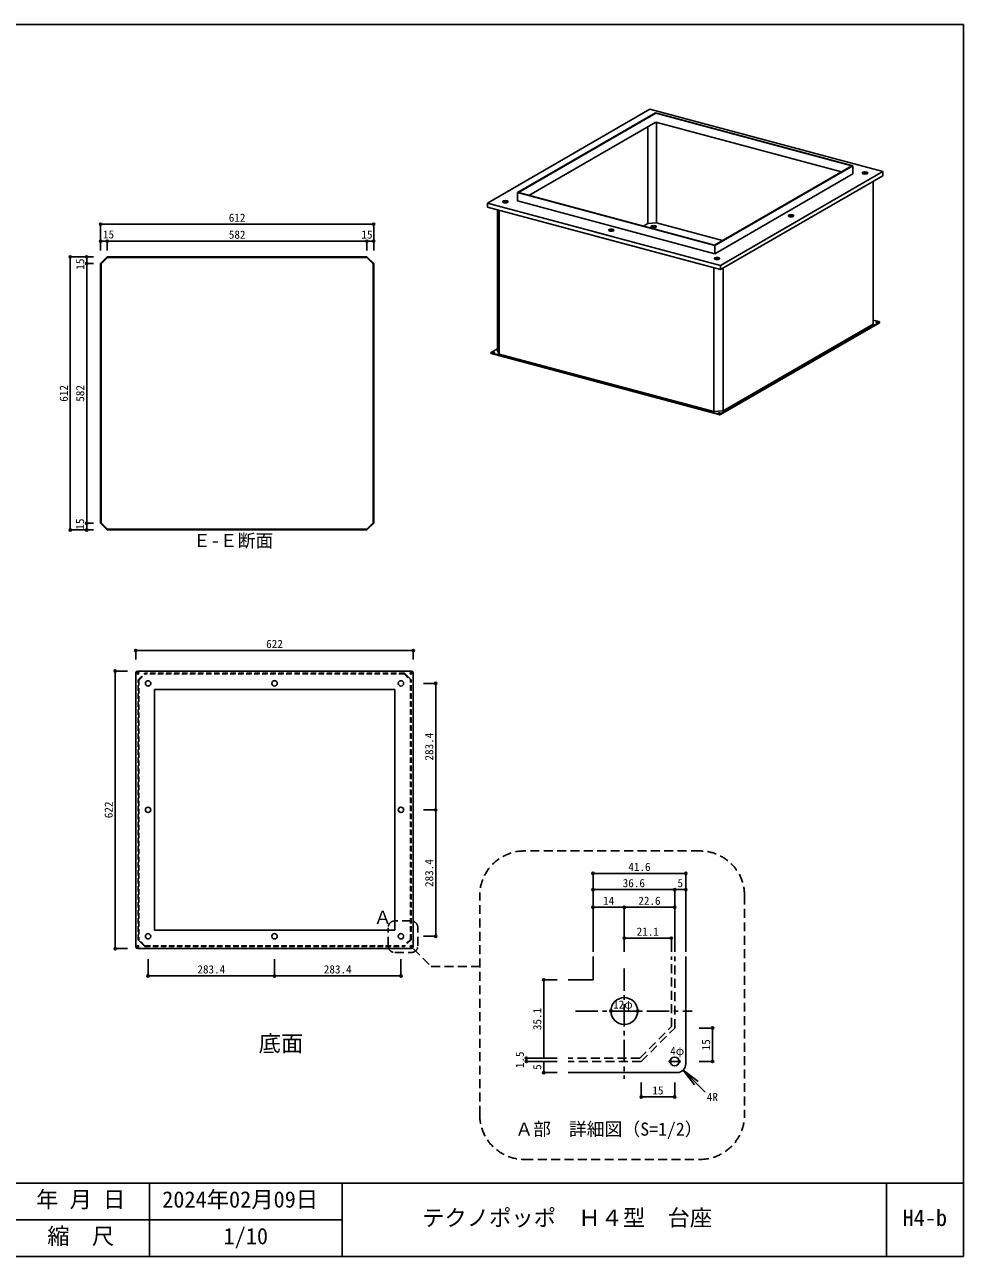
# Model space of a CAD drawing. Units: millimetres at full size, sheet at 1:10, with parts at other scales. Extents: x -10475 to 9199, y -10092 to 10143.
# Drawn here: x -8579 to -6475, y -5880 to -3120 of the extents above; entities that cross this region are included whole.
import ezdxf
from ezdxf.enums import TextEntityAlignment as Align

# ---------------------------------------------------------------- set-up
doc = ezdxf.new("R2010")
doc.units = ezdxf.units.MM
doc.header["$LTSCALE"] = 10
doc.header["$PDMODE"] = 32
doc.header["$PDSIZE"] = 5
for name, pattern in [('CHAIN1', [8, 5, -1, 1, -1]), ('DASHED1', [1.8, 1.2, -0.6]), ('DASHED2', [3, 2, -1])]:
    doc.linetypes.add(name, pattern=pattern)
for name, color, linetype in [('0-0_FRP', 7, 'Continuous'), ('0-1_SUS', 7, 'Continuous'), ('0-9_SUS寸法', 3, 'Continuous'), ('0-F_図面枠', 7, 'Continuous'), ('E-0_FRP', 4, 'Continuous'), ('E-9_SUS寸法', 3, 'Continuous')]:
    doc.layers.add(name, color=color, linetype=linetype)
doc.styles.add('ＭＳ ゴシック', font='')
doc.styles.get('ＭＳ ゴシック').set_extended_font_data('MS Gothic')

msp = doc.modelspace()

# ---------------------------------------------------------------- linework, layer by layer
at = {"layer": '0-0_FRP'}
for p, q in [((-6677.65, -3791.35), (-6677.65, -3471.48)), ((-7519.55, -3849.88), (-7519.55, -3534.93)), ((-7515.6, -3858.08), (-7515.6, -3535.99)), ((-7034.61, -3895.02), (-7034.61, -3664.87)), ((-7013.77, -3893.46), (-7013.77, -3665.54)), ((-7019.49, -3992.2), (-6663.3, -3786.56)), ((-7019.49, -3993.58), (-6663.38, -3787.98)), ((-7013.77, -3985.41), (-6677.65, -3791.35)), ((-6663.88, -3785.52), (-6677.65, -3781.83)), ((-6663.04, -3786.16), (-6663.04, -3787.54)), ((-7534.17, -3855.07), (-7534.17, -3856.45)), ((-7533.82, -3854.62), (-7519.55, -3846.39)), ((-7022.96, -3992.46), (-7533.29, -3855.72)), ((-7022.96, -3993.84), (-7533.29, -3857.1)), ((-7519.55, -3849.88), (-7515.6, -3858.08)), ((-7034.61, -3986.96), (-7515.6, -3858.08)), ((-7034.61, -3986.96), (-7034.61, -3895.02)), ((-7013.77, -3985.41), (-7013.77, -3893.46)), ((-7034.61, -3986.96), (-7013.77, -3985.41))]:
    msp.add_line(p, q, dxfattribs=at)
for centre in [(-6669.2, -3786.47), (-7527.85, -3854.8), (-7022.21, -3990.28)]:
    msp.add_ellipse(centre, major_axis=(-2, 0), ratio=0.39332, dxfattribs=at)
for centre, major_axis, start_param, end_param in [((-6669.2, -3787.85), (-2, 0), 4.210298, 5.21448), ((-6665.04, -3786.16), (-2, 0), 4.0961019, 4.114358), ((-6665.04, -3786.16), (-2, 0), 2.5435617, 4.0961019), ((-6665.04, -3787.54), (-2, 0), 2.5435617, 3.1415927), ((-7532.17, -3855.07), (-2, 0), 5.6851544, 7.2559507), ((-7532.17, -3856.45), (-2, 0), 0, 0.9727654), ((-7527.85, -3856.18), (-2, 0), 4.210298, 5.21448), ((-7022.21, -3991.66), (-2, 0), 4.210298, 5.21448), ((-7021.56, -3991.65), (2.5, 0), 4.114358, 5.6851544), ((-7021.56, -3993.03), (2.5, 0), 4.114358, 5.6851544)]:
    msp.add_ellipse(centre, major_axis=major_axis, ratio=0.39332, start_param=start_param, end_param=end_param, dxfattribs=at)
at = {"layer": '0-1_SUS'}
for p, q in [((-7541.89, -3519.75), (-7177.62, -3309.44)), ((-7177.62, -3309.44), (-6655.31, -3449.39)), ((-7164.85, -3317.56), (-7474.51, -3496.34)), ((-7472.42, -3496.18), (-7164.45, -3318.38)), ((-7164.45, -3338.14), (-7449.04, -3502.45)), ((-6722.7, -3436.03), (-7164.85, -3317.56)), ((-7164.45, -3318.38), (-6724.78, -3436.18)), ((-6748.17, -3449.69), (-7164.45, -3338.14)), ((-7162.92, -3564.33), (-7162.92, -3338.55)), ((-7182.54, -3565.79), (-7182.54, -3348.59)), ((-6724.78, -3436.18), (-7032.75, -3613.99)), ((-7032.36, -3614.81), (-6722.7, -3436.03)), ((-7019.58, -3659.7), (-6655.31, -3449.39)), ((-6722.7, -3436.03), (-6722.7, -3454.42)), ((-6655.31, -3449.39), (-6655.31, -3458.59)), ((-7032.36, -3633.2), (-6722.7, -3454.42)), ((-7019.58, -3668.9), (-6655.31, -3458.59)), ((-7474.51, -3496.34), (-7474.51, -3514.73)), ((-7474.51, -3496.34), (-7032.36, -3614.81)), ((-7032.75, -3613.99), (-7472.42, -3496.18)), ((-7541.89, -3519.75), (-7541.89, -3528.95)), ((-7259.25, -3595.49), (-7541.89, -3519.75)), ((-7541.89, -3528.95), (-7019.58, -3668.9)), ((-7474.51, -3514.73), (-7032.36, -3633.2)), ((-7019.58, -3659.7), (-7302.22, -3583.97)), ((-7234.84, -3560.56), (-7032.36, -3614.81)), ((-7182.54, -3565.79), (-7192.08, -3571.3)), ((-7182.54, -3565.79), (-7162.92, -3564.33)), ((-7015.27, -3603.9), (-7162.92, -3564.33)), ((-7302.22, -3593.16), (-7019.58, -3668.9)), ((-7032.36, -3614.81), (-7032.36, -3633.2)), ((-8408.86, -3655.16), (-8393.86, -3640.16)), ((-8408.86, -3655.16), (-8393.86, -3640.16)), ((-8407.36, -3655.78), (-8393.24, -3641.66)), ((-7811.86, -3640.16), (-8393.86, -3640.16)), ((-7812.48, -3641.66), (-8393.24, -3641.66)), ((-7812.48, -3641.66), (-7798.36, -3655.78)), ((-7811.86, -3640.16), (-7796.86, -3655.16)), ((-7811.86, -3640.16), (-7796.86, -3655.16)), ((-8408.86, -4237.16), (-8408.86, -3655.16)), ((-8407.36, -3655.78), (-8407.36, -4236.53)), ((-7798.36, -4236.53), (-7798.36, -3655.78)), ((-7796.86, -4237.16), (-7796.86, -3655.16)), ((-7019.58, -3659.7), (-7019.58, -3668.9)), ((-8393.86, -4252.16), (-8408.86, -4237.16)), ((-8393.24, -4250.66), (-8407.36, -4236.53)), ((-7798.36, -4236.53), (-7812.48, -4250.66)), ((-7796.86, -4237.16), (-7811.86, -4252.16)), ((-7796.86, -4237.16), (-7811.86, -4252.16)), ((-8393.86, -4252.16), (-7811.86, -4252.16)), ((-8393.24, -4250.66), (-7812.48, -4250.66)), ((-8330.07, -4572.39), (-8330.07, -5186.39)), ((-7712.07, -4568.39), (-8326.07, -4568.39)), ((-7708.07, -5186.39), (-7708.07, -4572.39)), ((-8288.47, -4609.99), (-7749.67, -4609.99)), ((-7749.67, -4609.99), (-7749.67, -5148.79)), ((-8326.07, -5190.39), (-7712.07, -5190.39))]:
    msp.add_line(p, q, dxfattribs=at)
at = {"layer": '0-1_SUS', "linetype": 'DASHED1'}
for p, q in [((-8325.07, -4588.39), (-8310.07, -4573.39)), ((-8325.07, -4588.39), (-8310.07, -4573.39)), ((-8323.57, -4589.01), (-8309.45, -4574.89)), ((-7728.07, -4573.39), (-8310.07, -4573.39)), ((-7728.69, -4574.89), (-8309.45, -4574.89)), ((-7728.69, -4574.89), (-7714.57, -4589.01)), ((-7728.07, -4573.39), (-7713.07, -4588.39)), ((-8325.07, -5170.39), (-8325.07, -4588.39)), ((-8323.57, -4589.01), (-8323.57, -5169.77)), ((-7714.57, -5169.77), (-7714.57, -4589.01)), ((-7713.07, -5170.39), (-7713.07, -4588.39)), ((-8310.07, -5185.39), (-8325.07, -5170.39)), ((-8309.45, -5183.89), (-8323.57, -5169.77)), ((-8310.07, -5185.39), (-7728.07, -5185.39)), ((-8309.45, -5183.89), (-7728.69, -5183.89)), ((-7714.57, -5169.77), (-7728.69, -5183.89)), ((-7713.07, -5170.39), (-7728.07, -5185.39)), ((-7713.07, -5170.39), (-7728.07, -5185.39))]:
    msp.add_line(p, q, dxfattribs=at)
at = {"layer": '0-1_SUS', "linetype": 'DASHED2'}
for p, q in [((-7728.07, -4573.39), (-7713.07, -4588.39)), ((-8310.07, -5185.39), (-8325.07, -5170.39))]:
    msp.add_line(p, q, dxfattribs=at)
at = {"layer": '0-1_SUS'}
msp.add_lwpolyline([(-8288.47, -4609.99), (-8288.47, -5148.79), (-7749.67, -5148.79)], dxfattribs=at)
for centre, radius in [((-8325.07, -4573.39), 2), ((-7713.07, -4573.39), 2), ((-8302.47, -4595.99), 6), ((-8019.07, -4595.99), 6), ((-7735.67, -4595.99), 6), ((-7735.67, -4595.99), 6), ((-8302.47, -4879.39), 6), ((-7735.67, -4879.39), 6), ((-8302.47, -5162.79), 6), ((-8302.47, -5162.79), 6), ((-8019.07, -5162.79), 6), ((-7735.67, -5162.79), 6), ((-8325.07, -5185.39), 2), ((-7713.07, -5185.39), 2)]:
    msp.add_circle(centre, radius, dxfattribs=at)
at = {"layer": '0-1_SUS', "linetype": 'DASHED1'}
for centre in [(-8302.47, -4595.99), (-7735.67, -5162.79)]:
    msp.add_circle(centre, 6, dxfattribs=at)
at = {"layer": '0-1_SUS'}
for centre, start, end in [((-8326.07, -4572.39), 90, 180), ((-7712.07, -4572.39), 0, 90), ((-8326.07, -5186.39), 180, 270), ((-7712.07, -5186.39), 270, 0)]:
    msp.add_arc(centre, 4, start, end, dxfattribs=at)
for centre in [(-6695.6, -3452.4), (-7501.6, -3516.75), (-6861.41, -3548.13), (-7264.41, -3580.3), (-7169.03, -3572.74), (-7027.22, -3643.86)]:
    msp.add_ellipse(centre, major_axis=(-6, 0), ratio=0.39332, dxfattribs=at)
for centre in [(-6695.6, -3453.78), (-7501.6, -3518.13), (-6861.41, -3549.51), (-7264.41, -3581.68), (-7169.03, -3574.11), (-7027.22, -3645.24)]:
    msp.add_ellipse(centre, major_axis=(-6, 0), ratio=0.39332, start_param=3.4381115, end_param=5.9866665, dxfattribs=at)
at = {"layer": '0-9_SUS寸法', "color": 4}
for p, q in [((-8408.86, -3567.1), (-7796.86, -3567.1)), ((-8408.86, -3605.13), (-8393.86, -3605.13)), ((-8393.86, -3605.13), (-7811.86, -3605.13)), ((-7811.86, -3605.13), (-7796.86, -3605.13)), ((-8476.81, -4252.16), (-8476.81, -3640.16)), ((-8440.12, -3640.16), (-8440.12, -3655.16)), ((-8440.12, -3655.16), (-8440.12, -4237.16)), ((-8440.12, -4237.16), (-8440.12, -4252.16)), ((-8330.07, -4522.28), (-7708.07, -4522.28)), ((-8376.3, -4568.39), (-8376.3, -5190.39)), ((-7657.85, -4595.99), (-7657.85, -4879.39)), ((-7657.85, -4879.39), (-7657.85, -5162.79)), ((-8302.47, -5251.48), (-8019.07, -5251.48)), ((-8019.07, -5251.48), (-7735.67, -5251.48))]:
    msp.add_line(p, q, dxfattribs=at)
at = {"layer": '0-9_SUS寸法'}
for p, q in [((-8408.86, -3567.1), (-8408.86, -3625.94)), ((-7796.86, -3567.1), (-7796.86, -3625.94)), ((-8408.86, -3605.13), (-8408.86, -3625.94)), ((-8393.86, -3605.13), (-8393.86, -3625.94)), ((-7811.86, -3605.13), (-7811.86, -3625.94)), ((-7796.86, -3605.13), (-7796.86, -3625.94)), ((-8476.81, -3640.16), (-8425.07, -3640.16)), ((-8440.12, -3640.16), (-8425.07, -3640.16)), ((-8440.12, -3655.16), (-8425.07, -3655.16)), ((-8440.12, -4237.16), (-8425.07, -4237.16)), ((-8476.81, -4252.16), (-8425.07, -4252.16)), ((-8440.12, -4252.16), (-8425.07, -4252.16)), ((-8330.07, -4522.28), (-8330.07, -4542.32)), ((-7708.07, -4522.28), (-7708.07, -4542.32)), ((-8376.3, -4568.39), (-8348.31, -4568.39)), ((-7657.85, -4595.99), (-7685.49, -4595.99)), ((-7657.85, -4879.39), (-7685.49, -4879.39)), ((-7657.85, -5162.79), (-7685.49, -5162.79)), ((-8376.3, -5190.39), (-8348.31, -5190.39)), ((-8302.47, -5251.48), (-8302.47, -5213.97)), ((-8019.07, -5251.48), (-8019.07, -5213.97)), ((-7735.67, -5251.48), (-7735.67, -5213.97))]:
    msp.add_line(p, q, dxfattribs=at)
at = {"layer": '0-9_SUS寸法', "color": 6}
for p in [(-8408.86, -3567.1), (-7796.86, -3567.1), (-8408.86, -3605.13), (-8393.86, -3605.13), (-7811.86, -3605.13), (-7796.86, -3605.13), (-8476.81, -3640.16), (-8440.12, -3640.16), (-8440.12, -3655.16), (-8476.81, -4252.16), (-8440.12, -4237.16), (-8440.12, -4252.16), (-8330.07, -4522.28), (-7708.07, -4522.28), (-8376.3, -4568.39), (-7657.85, -4595.99), (-7657.85, -4879.39), (-7657.85, -5162.79), (-8376.3, -5190.39), (-8302.47, -5251.48), (-8019.07, -5251.48), (-7735.67, -5251.48)]:
    msp.add_point(p, dxfattribs=at)
at = {"layer": '0-F_図面枠'}
for p, q in [((-6475.1, -3119.95), (-10475.1, -3119.95)), ((-6475.1, -5879.95), (-6475.1, -3119.95)), ((-6475.1, -5715.61), (-10475.1, -5715.61)), ((-8299.59, -5715.61), (-8299.59, -5879.95)), ((-7867.16, -5715.61), (-7867.16, -5879.95)), ((-6647.64, -5715.61), (-6647.64, -5879.95)), ((-8607.38, -5797.78), (-7867.16, -5797.78)), ((-10475.1, -5879.95), (-6475.1, -5879.95)), ((-6475.1, -5879.95), (-10267.52, -5879.95))]:
    msp.add_line(p, q, dxfattribs=at)
at = {"layer": 'E-0_FRP'}
for p, q in [((-7305.17, -5097.75), (-7235.17, -5097.75)), ((-7235.17, -5166.98), (-7129.67, -5166.98))]:
    msp.add_line(p, q, dxfattribs=at)
at = {"layer": 'E-9_SUS寸法', "color": 2, "linetype": 'DASHED2'}
for p, q in [((-7065.57, -4971.55), (-7459.09, -4971.55)), ((-7559.09, -5562.74), (-7559.09, -5071.55)), ((-6965.57, -5071.55), (-6965.57, -5562.74)), ((-7712.82, -5128.48), (-7749.45, -5128.48)), ((-7764.45, -5184.1), (-7764.45, -5143.48)), ((-7697.82, -5184.1), (-7697.82, -5143.48)), ((-7749.45, -5199.1), (-7712.82, -5199.1)), ((-7707.64, -5190.82), (-7668.03, -5230.43)), ((-7668.03, -5230.43), (-7559.09, -5230.43)), ((-7459.09, -5662.74), (-7065.57, -5662.74))]:
    msp.add_line(p, q, dxfattribs=at)
at = {"layer": 'E-9_SUS寸法', "color": 4}
for p, q in [((-7305.17, -5021.8), (-7097.17, -5021.8)), ((-7305.17, -5058.2), (-7122.17, -5058.2)), ((-7122.17, -5058.2), (-7097.17, -5058.2)), ((-7235.17, -5097.75), (-7122.17, -5097.75)), ((-7415.67, -5260.27), (-7415.67, -5435.77)), ((-7265.17, -5330.27), (-7205.17, -5330.27)), ((-7037.27, -5443.27), (-7037.27, -5368.27)), ((-7454.69, -5435.77), (-7454.69, -5443.27)), ((-7415.67, -5443.27), (-7415.67, -5468.27)), ((-7132.17, -5443.27), (-7112.17, -5443.27)), ((-7197.17, -5522.67), (-7122.17, -5522.67))]:
    msp.add_line(p, q, dxfattribs=at)
at = {"layer": 'E-9_SUS寸法'}
for p, q in [((-7305.17, -5021.8), (-7305.17, -5197.5)), ((-7097.17, -5021.8), (-7097.17, -5197.5)), ((-7305.17, -5058.2), (-7305.17, -5197.5)), ((-7122.17, -5058.2), (-7122.17, -5197.5)), ((-7235.17, -5097.75), (-7235.17, -5197.5)), ((-7122.17, -5097.75), (-7122.17, -5197.5)), ((-7122.17, -5131.72), (-7122.17, -5197.5)), ((-7305.17, -5166.98), (-7305.17, -5197.5)), ((-7235.17, -5166.98), (-7235.17, -5197.5)), ((-7129.67, -5166.98), (-7129.67, -5197.5)), ((-7122.17, -5166.98), (-7122.17, -5197.5)), ((-7097.17, -5166.98), (-7097.17, -5197.5)), ((-7415.67, -5260.27), (-7385.82, -5260.27)), ((-7037.27, -5368.27), (-7067.12, -5368.27)), ((-7454.69, -5435.77), (-7385.82, -5435.77)), ((-7454.69, -5443.27), (-7385.82, -5443.27)), ((-7037.27, -5443.27), (-7067.12, -5443.27)), ((-7415.67, -5468.27), (-7385.82, -5468.27)), ((-7197.17, -5522.67), (-7197.17, -5490.17)), ((-7122.17, -5522.67), (-7122.17, -5490.17))]:
    msp.add_line(p, q, dxfattribs=at)
at = {"layer": 'E-9_SUS寸法', "color": 7}
for p, q in [((-7305.17, -5260.27), (-7305.17, -5208.09)), ((-7097.17, -5448.27), (-7097.17, -5208.09)), ((-7305.17, -5260.27), (-7360.9, -5260.27)), ((-7103.02, -5462.42), (-7077.42, -5495.8)), ((-7103.02, -5462.42), (-7069.64, -5488.02)), ((-7103.02, -5462.42), (-7053.65, -5511.79)), ((-7117.17, -5468.27), (-7360.9, -5468.27))]:
    msp.add_line(p, q, dxfattribs=at)
at = {"layer": 'E-9_SUS寸法', "color": 7, "linetype": 'DASHED2'}
for p, q in [((-7129.67, -5365.17), (-7129.67, -5208.09)), ((-7122.17, -5368.27), (-7122.17, -5208.09)), ((-7200.27, -5435.77), (-7129.67, -5365.17)), ((-7197.17, -5443.27), (-7122.17, -5368.27)), ((-7200.27, -5435.77), (-7360.9, -5435.77)), ((-7197.17, -5443.27), (-7360.9, -5443.27))]:
    msp.add_line(p, q, dxfattribs=at)
at = {"layer": 'E-9_SUS寸法', "linetype": 'CHAIN1'}
for p, q in [((-7235.17, -5234.88), (-7235.17, -5482.35)), ((-7344.26, -5330.27), (-7082.91, -5330.27))]:
    msp.add_line(p, q, dxfattribs=at)
at = {"layer": 'E-9_SUS寸法', "color": 7}
for centre, radius in [((-7235.17, -5330.27), 30), ((-7122.17, -5443.27), 10)]:
    msp.add_circle(centre, radius, dxfattribs=at)
at = {"layer": 'E-9_SUS寸法', "color": 2, "linetype": 'DASHED2'}
for centre, radius, start, end in [((-7459.09, -5071.55), 100, 90, 180), ((-7065.57, -5071.55), 100, 0, 90), ((-7749.45, -5143.48), 15, 90, 180), ((-7712.82, -5143.48), 15, 0, 90), ((-7749.45, -5184.1), 15, 180, 270), ((-7712.82, -5184.1), 15, 270, 0), ((-7459.09, -5562.74), 100, 180, 270), ((-7065.57, -5562.74), 100, 270, 0)]:
    msp.add_arc(centre, radius, start, end, dxfattribs=at)
at = {"layer": 'E-9_SUS寸法', "color": 7}
msp.add_arc((-7117.17, -5448.27), 20, 270, 0, dxfattribs=at)
at = {"layer": 'E-9_SUS寸法', "color": 6}
for p in [(-7305.17, -5021.8), (-7097.17, -5021.8), (-7305.17, -5058.2), (-7122.17, -5058.2), (-7097.17, -5058.2), (-7305.17, -5097.75), (-7235.17, -5097.75), (-7122.17, -5097.75), (-7235.17, -5166.98), (-7129.67, -5166.98), (-7415.67, -5260.27), (-7265.17, -5330.27), (-7205.17, -5330.27), (-7037.27, -5368.27), (-7454.69, -5435.77), (-7454.69, -5443.27), (-7132.17, -5443.27), (-7112.17, -5443.27), (-7037.27, -5443.27), (-7415.67, -5468.27), (-7197.17, -5522.67), (-7122.17, -5522.67)]:
    msp.add_point(p, dxfattribs=at)

# ---------------------------------------------------------------- texts
at = {"layer": '0-1_SUS', "color": 2, "style": 'ＭＳ ゴシック'}
msp.add_text('Ｅ-Ｅ断面', height=29.33, dxfattribs=at).set_placement((-8201.78, -4299.47), align=Align.BOTTOM_LEFT)
at = {"layer": '0-9_SUS寸法', "style": 'ＭＳ ゴシック'}
for s, p in [('612', (-8121.61, -3567.1)), ('15', (-8403.66, -3604.59)), ('582', (-8121.61, -3605.13)), ('15', (-7824.35, -3604.89)), ('622', (-8037.82, -4522.28)), ('283.4', (-8192.02, -5251.48)), ('283.4', (-7908.62, -5251.48))]:
    msp.add_text(s, height=18.33, dxfattribs=at).set_placement(p, align=Align.BOTTOM_LEFT)
for s, p in [('15', (-8440.16, -3669.05)), ('612', (-8476.81, -3964.91)), ('582', (-8440.12, -3964.91)), ('15', (-8440.41, -4251.55)), ('283.4', (-7657.85, -4768.94)), ('622', (-8376.3, -4898.14)), ('283.4', (-7657.85, -5052.34))]:
    msp.add_text(s, height=18.33, rotation=90, dxfattribs=at).set_placement(p, align=Align.BOTTOM_LEFT)
at = {"layer": '0-9_SUS寸法', "color": 6, "style": 'ＭＳ ゴシック'}
msp.add_text('底面', height=36.66, dxfattribs=at).set_placement((-8054.71, -5432.23), align=Align.BOTTOM_LEFT)
at = {"layer": '0-F_図面枠', "color": 6, "style": 'ＭＳ ゴシック'}
for s, p in [('年 月 日', (-8553.48, -5781.7)), ('2024年02月09日', (-8270.88, -5781.7)), ('テクノポッポ\u3000Ｈ４型\u3000台座', (-7688.23, -5822.78)), ('H4-b', (-6611.37, -5822.78)), ('縮\u3000尺', (-8528.48, -5863.87)), ('1/10', (-8133.38, -5863.87))]:
    msp.add_text(s, height=36.66, dxfattribs=at).set_placement(p, align=Align.BOTTOM_LEFT)
at = {"layer": 'E-9_SUS寸法', "style": 'ＭＳ ゴシック'}
for s, p in [('41.6', (-7226.17, -5021.8)), ('36.6', (-7238.67, -5058.2)), ('5', (-7115.92, -5058.2)), ('14', (-7282.67, -5097.75)), ('22.6', (-7203.67, -5097.75)), ('21.1', (-7207.42, -5166.98)), ('12φ', (-7260.17, -5330.27)), ('4φ', (-7132.18, -5434.43)), ('15', (-7172.17, -5522.67)), ('4R', (-7050.13, -5537.4))]:
    msp.add_text(s, height=18.33, dxfattribs=at).set_placement(p, align=Align.BOTTOM_LEFT)
at = {"layer": 'E-9_SUS寸法', "color": 2, "style": 'ＭＳ ゴシック'}
for s, p in [('Ａ', (-7796.48, -5143.63)), ('Ａ部\u3000詳細図（S=1/2）', (-7479.47, -5618.27))]:
    msp.add_text(s, height=29.33, dxfattribs=at).set_placement(p, align=Align.BOTTOM_LEFT)
at = {"layer": 'E-9_SUS寸法', "style": 'ＭＳ ゴシック'}
for s, p in [('35.1', (-7415.67, -5373.02)), ('15', (-7037.27, -5418.27)), ('1.5', (-7454.69, -5458.27)), ('5', (-7415.67, -5462.02))]:
    msp.add_text(s, height=18.33, rotation=90, dxfattribs=at).set_placement(p, align=Align.BOTTOM_LEFT)

doc.saveas('drawing.dxf')
